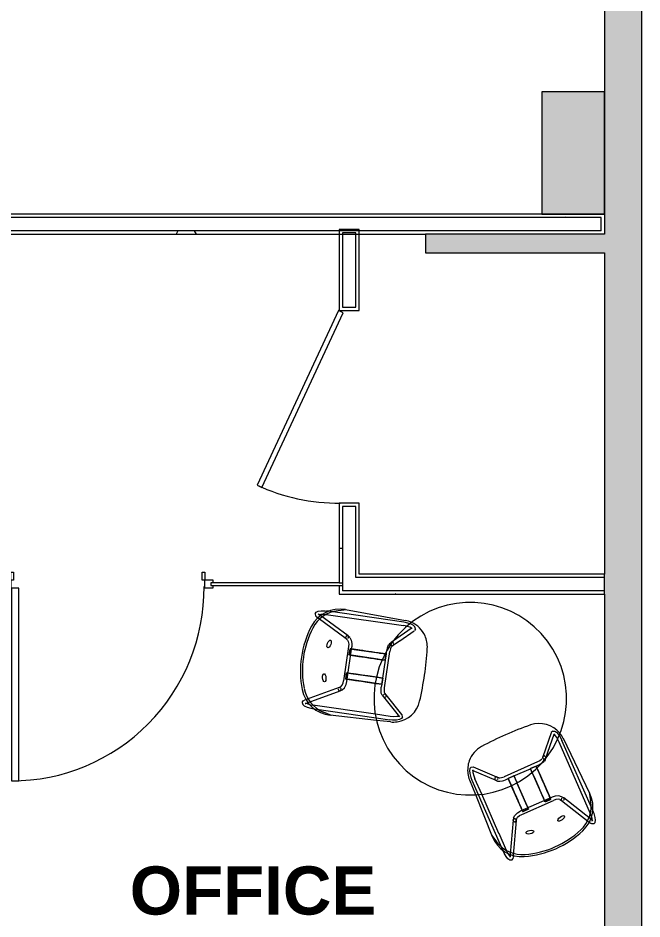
# Model space of a CAD drawing. Header units: inches. Extents: x 6664 to 8129, y 209 to 1287.
# Drawn here: x 8012.1 to 8128.7, y 337.8 to 506.1 of the extents above; entities that cross this region are included whole.
import ezdxf

# ---------------------------------------------------------------- set-up
doc = ezdxf.new("R2010")
doc.units = ezdxf.units.IN
doc.header["$MEASUREMENT"] = 0
for name, color, linetype, lineweight in [('A-AREA-IDEN', 2, 'Continuous', 9), ('A-COLS', 52, 'Continuous', 13), ('A-DOOR', 31, 'Continuous', 13), ('A-WALL', 113, 'Continuous', 13), ('A-WALL-PATT', 111, 'Continuous', 13), ('I-FURN', 30, 'Continuous', 9), ('I-WALL', 2, 'Continuous', 9)]:
    doc.layers.add(name, color=color, linetype=linetype, lineweight=lineweight)
doc.styles.add('Swis721 Lt BT_B', font='', dxfattribs={"height": 9})
doc.styles.get('Swis721 Lt BT_B').set_extended_font_data('Swis721 Lt BT', bold=True)
pattern_1 = [(0, (0, 0), (30.72, 7.68), [1.267, -21.773, 1.267, -21.773, -122.88]), (0, (0, 0), (30.72, 7.68), [-46.08, 1.267, -44.813, 1.267, -21.773, -53.76]), (0, (0, 0), (30.72, 7.68), [-115.2, 1.267, -14.093, 1.267, -37.133]), (120, (11.52, 3.84), (-22.011075, 22.7643004), [1.267, -21.773, 1.267, -21.773, -122.88]), (120, (11.52, 3.84), (-22.011075, 22.7643004), [-46.08, 1.267, -44.813, 1.267, -21.773, -53.76]), (120, (11.52, 3.84), (-22.011075, 22.7643004), [-115.2, 1.267, -14.093, 1.267, -37.133]), (240, (15.36, 19.2), (-8.708925, -30.4443004), [1.267, -21.773, 1.267, -21.773, -122.88]), (240, (15.36, 19.2), (-8.708925, -30.4443004), [-46.08, 1.267, -44.813, 1.267, -21.773, -53.76]), (240, (15.36, 19.2), (-8.708925, -30.4443004), [-115.2, 1.267, -14.093, 1.267, -37.133])]

# ---------------------------------------------------------------- blocks, each defined once
blk = doc.blocks.new('Door - Single - Solid Door - wood-8042742-11th FLOOR POWER _ SIGNAL')
at = {"layer": 'A-DOOR', "lineweight": 9}
for p, q in [((-14.13, 2.14), (-13.63, 2.14)), ((-14.13, 0.68), (-14.13, 2.14)), ((-13.63, 2.14), (-13.63, 0.64)), ((21.62, 2.14), (22.12, 2.14)), ((21.62, 0.64), (21.62, 2.14)), ((22.12, 2.14), (22.12, 0.68)), ((-15.63, 0.68), (-14.13, 0.68)), ((-15.63, 0.16), (-15.63, 0.68)), ((-14.13, 0.64), (-14.13, -0.86)), ((-13.63, 0.64), (-14.13, 0.64)), ((22.12, 0.64), (21.62, 0.64)), ((22.12, 0.68), (23.62, 0.68)), ((22.12, -0.86), (22.12, 0.64)), ((23.62, 0.68), (23.62, 0.16)), ((-15.63, -0.86), (-15.63, -0.34)), ((-14.13, -0.86), (-15.63, -0.86)), ((23.62, -0.86), (22.12, -0.86)), ((23.62, -0.34), (23.62, -0.86))]:
    blk.add_line(p, q, dxfattribs=at)
at = {"layer": 'A-DOOR'}
for p, q in [((-12.63, -0.86), (-14.01, -0.86)), ((-14.01, -0.86), (-14.01, -36.86)), ((-12.63, -36.86), (-12.63, -0.86)), ((-14.01, -36.86), (-12.63, -36.86))]:
    blk.add_line(p, q, dxfattribs=at)
at = {"layer": 'A-DOOR', "lineweight": 9}
blk.add_arc((-14.01, -0.86), 36, 270, 0.5, dxfattribs=at)
blk = doc.blocks.new('Door - Glass Single - Full Rail - Long Handle-8470172-11th FLOOR POWER _ SIGNAL')
at = {"layer": 'A-DOOR', "lineweight": 20}
for p, q in [((-14.63, 17.21), (-15.05, 16.31)), ((18, 2), (-14.63, 17.21)), ((-15.05, 16.31), (17.58, 1.09)), ((17.58, 1.09), (18, 2))]:
    blk.add_line(p, q, dxfattribs=at)
at = {"layer": 'A-DOOR', "lineweight": 9}
blk.add_arc((18, 2), 36, 155, 180.5, dxfattribs=at)
blk = doc.blocks.new('MEZ-Round_Top-Davis_Furniture-2 - 36x36x29-R-7001319-11th FLOOR POWER _ SIGNAL')
at = {"layer": 'I-FURN'}
for start, end in [(90, 270), (270, 90)]:
    blk.add_arc((0, 0), 18, start, end, dxfattribs=at)
blk = doc.blocks.new('HighTower_Eyes_Guest1 - HighTower_Eyes_Guest-V9-11th FLOOR POWER _ SIGNAL')
at = {"layer": 'I-FURN'}
for p, q in [((-8.47, 9.03), (-8.43, 8.96)), ((-8.43, 8.96), (-8.2, 8.54)), ((-8.33, 8.99), (-8.36, 8.94)), ((-8.3, 9.03), (-8.33, 8.99)), ((-8.18, 8.49), (-5.18, 2.92)), ((-7.71, 8.96), (-7.88, 9.26)), ((-4.63, 3.21), (-7.71, 8.96)), ((7.71, 8.96), (4.62, 3.2)), ((5.17, 2.9), (8.2, 8.54)), ((7.88, 9.26), (7.71, 8.96)), ((8.2, 8.54), (8.43, 8.96)), ((8.33, 8.99), (8.36, 8.94)), ((8.47, 9.03), (8.43, 8.96)), ((-9.2, 7.57), (-9.2, 7.23)), ((-9.2, 7.23), (-9.2, -7.02)), ((-8.57, -7.02), (-8.57, 7.57)), ((8.57, 7.57), (8.57, 4.14)), ((9.2, 7.23), (9.2, 7.57)), ((9.2, -4.12), (9.2, 7.19)), ((-9.97, 3.84), (-9.57, 5.45)), ((9.97, 3.84), (9.57, 5.45)), ((-9.98, 4.11), (-9.58, -7.25)), ((8.57, 4.11), (8.57, -3.89)), ((9.68, -4.29), (9.98, 4.11)), ((-5.16, 2.9), (-4.92, 2.56)), ((-4.92, 2.56), (-4.51, 2.22)), ((-4.41, 2.93), (-4.65, 3.26)), ((3.25, 2.57), (-3.25, 2.57)), ((-3.25, 1.94), (3.25, 1.94)), ((-2.86, 2.22), (-1.68, 2.22)), ((-2.86, 2.1), (-2.86, 2.17)), ((-2.86, 2.17), (-2.86, 2.12)), ((-2.86, 2.12), (-1.68, 2.12)), ((-2.86, 2.04), (-2.86, 2.1)), ((-2.86, 2.1), (-2.86, 2.04)), ((-2.86, 1.76), (-2.86, 2.04)), ((-2.86, 1.95), (-2.86, 1.45)), ((-2.86, 1.55), (-2.86, 1.76)), ((-1.68, 2.16), (-1.68, 2.1)), ((-1.68, 2.04), (-1.68, 2.09)), ((-1.68, 2.09), (-1.68, 2.04)), ((-1.68, 2.04), (-1.68, 1.76)), ((-1.68, 1.45), (-1.68, 1.95)), ((-1.68, 1.76), (-1.68, 1.43)), ((1.68, 2.22), (2.86, 2.22)), ((1.68, 2.12), (1.68, 2.18)), ((1.68, 2.18), (1.68, 2.12)), ((1.68, 2.12), (2.86, 2.12)), ((1.68, 2.05), (1.68, 2.1)), ((1.68, 2.1), (1.68, 2.05)), ((1.68, 1.76), (1.68, 2.04)), ((1.68, 1.94), (1.68, 1.45)), ((1.68, 1.66), (1.68, 1.76)), ((2.86, 2.12), (2.86, 2.18)), ((2.86, 2.18), (2.86, 2.11)), ((2.86, 2.04), (2.86, 2.1)), ((2.86, 2.1), (2.86, 2.04)), ((2.86, 2.04), (2.86, 1.76)), ((2.86, 1.43), (2.86, 1.96)), ((2.86, 1.76), (2.86, 1.43)), ((4.65, 3.26), (4.41, 2.93)), ((4.92, 2.56), (5.16, 2.9)), ((-2.86, 1.43), (-2.86, 1.55)), ((-2.86, 1.43), (-2.86, 0.38)), ((-2.86, -3.21), (-2.86, 1.43)), ((-2.86, 0.38), (-2.86, -0.75)), ((-1.68, 1.43), (-1.68, -3.21)), ((-1.68, 0.38), (-1.68, 1.43)), ((-1.68, -0.18), (-1.68, 0.38)), ((1.68, 1.55), (1.68, 1.66)), ((1.68, 1.43), (1.68, 1.55)), ((1.68, 1.43), (1.68, 0.38)), ((1.68, -3.2), (1.68, 1.43)), ((1.68, 0.38), (1.68, -0.75)), ((2.86, 1.43), (2.86, -3.13)), ((2.86, 0.38), (2.86, 1.42)), ((2.86, -0.18), (2.86, 0.38)), ((-2.86, -0.75), (-2.86, -1.82)), ((-1.68, -0.75), (-1.68, -0.18)), ((-1.68, -1.82), (-1.68, -0.75)), ((1.68, -0.75), (1.68, -1.82)), ((2.86, -0.75), (2.86, -0.18)), ((2.86, -1.82), (2.86, -0.75)), ((-2.86, -1.82), (-2.86, -3.07)), ((-2.86, -3.07), (-2.86, -3.49)), ((-2.86, -3.53), (-2.86, -3.21)), ((-1.68, -2.45), (-1.68, -1.82)), ((-1.68, -3.07), (-1.68, -2.45)), ((-1.68, -3.86), (-1.68, -3.07)), ((-1.68, -3.21), (-1.68, -3.53)), ((1.68, -1.82), (1.68, -3.07)), ((1.68, -3.07), (1.68, -3.2)), ((1.68, -3.29), (1.68, -4.56)), ((1.68, -3.53), (1.68, -3.29)), ((2.86, -2.45), (2.86, -1.82)), ((2.86, -3.07), (2.86, -2.45)), ((2.86, -3.13), (2.86, -3.07)), ((2.86, -3.13), (2.86, -3.21)), ((2.86, -3.21), (2.86, -3.13)), ((2.86, -3.23), (2.86, -3.53)), ((2.86, -4.58), (2.86, -3.23)), ((-4.85, -4.95), (-5.13, -5.25)), ((-4.85, -4.95), (-4.57, -4.77)), ((-4.52, -4.75), (-3.98, -4.62)), ((-3.98, -4.62), (-3.84, -4.61)), ((-3.84, -4.61), (-3.73, -4.6)), ((-3.7, -4.6), (-3.42, -4.58)), ((-2.86, -4.58), (-3.42, -4.58)), ((-2.86, -3.53), (-2.86, -4.23)), ((-2.86, -4.23), (-2.86, -3.53)), ((-2.86, -4.23), (-2.86, -4.58)), ((-2.86, -4.6), (-2.86, -4.23)), ((-2.86, -4.58), (-2.86, -4.59)), ((-2.86, -4.58), (-2.86, -4.58)), ((-2.86, -4.6), (-2.86, -4.58)), ((-2.86, -4.59), (-2.86, -4.61)), ((-1.68, -4.6), (-2.86, -4.6)), ((-2.86, -4.61), (-1.68, -4.61)), ((-1.68, -3.53), (-1.68, -3.86)), ((-1.68, -3.86), (-1.68, -4.6)), ((-1.68, -4.58), (-1.68, -3.86)), ((1.68, -4.58), (-1.68, -4.58)), ((-1.68, -4.59), (-1.68, -4.58)), ((-1.68, -4.58), (-1.68, -4.6)), ((-1.68, -4.61), (-1.68, -4.59)), ((1.68, -4.56), (1.68, -3.53)), ((1.68, -4.59), (1.68, -4.58)), ((1.68, -4.58), (1.68, -4.6)), ((1.68, -4.61), (1.68, -4.59)), ((1.68, -4.6), (2.86, -4.6)), ((2.86, -4.61), (1.68, -4.61)), ((2.86, -3.53), (2.86, -4.58)), ((3.42, -4.58), (2.86, -4.58)), ((2.86, -4.58), (2.86, -4.58)), ((2.86, -4.58), (2.86, -4.59)), ((2.86, -4.58), (2.86, -4.58)), ((2.86, -4.6), (2.86, -4.58)), ((2.86, -4.59), (2.86, -4.61)), ((3.75, -4.6), (3.42, -4.58)), ((3.98, -4.62), (3.77, -4.6)), ((5.13, -5.25), (4.85, -4.95)), ((8.57, -3.89), (8.57, -7.02)), ((9.2, -7.02), (9.2, -4.12)), ((9.58, -7.25), (9.68, -4.29)), ((-5.18, -5.3), (-8.38, -8.72)), ((-7.92, -9.15), (-4.67, -5.67)), ((-5.12, -5.24), (-5.18, -5.3)), ((-4.67, -5.67), (-4.4, -5.38)), ((-4.34, -5.36), (-4.28, -5.32)), ((-4.24, -5.31), (-3.91, -5.24)), ((-3.91, -5.24), (-3.42, -5.2)), ((-3.42, -5.2), (3.42, -5.2)), ((3.91, -5.24), (3.42, -5.2)), ((4.24, -5.31), (3.91, -5.24)), ((4.4, -5.38), (4.28, -5.32)), ((4.4, -5.38), (4.67, -5.67)), ((4.67, -5.67), (7.92, -9.15)), ((8.38, -8.72), (5.12, -5.24)), ((-9.07, -8.31), (-9.1, -8.15)), ((-8.9, -8.85), (-9.06, -8.35)), ((-8.55, -7.58), (-8.57, -7.02)), ((-8.54, -7.66), (-8.55, -7.58)), ((-8.67, -9.19), (-8.9, -8.85)), ((-8.32, -9.33), (-8.67, -9.19)), ((-8.38, -8.73), (-8.38, -8.72)), ((8.25, -8.72), (8.28, -8.68)), ((8.38, -8.73), (8.38, -8.72))]:
    blk.add_line(p, q, dxfattribs=at)
at = {"layer": 'I-FURN', "flags": 128}
for points in [[(-8.39, 9.63), (-8.73, 9.49), (-8.95, 9.15), (-9.11, 8.61), (-9.19, 7.87), (-9.2, 7.57)], [(-8.38, 8.88), (-8.48, 8.56), (-8.53, 8.22)], [(-8.39, 9.63), (-8.05, 9.49), (-7.88, 9.26)], [(8.39, 9.63), (8.05, 9.49), (7.88, 9.26)], [(8.38, 8.88), (8.48, 8.56), (8.53, 8.22)], [(8.39, 9.63), (8.73, 9.49), (8.95, 9.15), (9.11, 8.61), (9.19, 7.87), (9.2, 7.57)], [(-8.53, 8.22), (-8.56, 7.96), (-8.57, 7.57)], [(8.53, 8.22), (8.56, 7.96), (8.57, 7.57)], [(-4.51, 2.22), (-3.86, 2), (-3.25, 1.94)], [(-4.41, 2.93), (-4.17, 2.75), (-3.68, 2.6), (-3.25, 2.57)], [(4.41, 2.93), (4.17, 2.75), (3.68, 2.6), (3.25, 2.57)], [(4.92, 2.56), (4.51, 2.22), (3.86, 2), (3.25, 1.94)], [(4.85, -4.95), (4.52, -4.75), (3.98, -4.62)], [(-9.1, -8.15), (-9.18, -7.55), (-9.2, -7.02)], [(-8.32, -8.62), (-8.44, -8.27), (-8.54, -7.66)], [(8.32, -8.62), (8.44, -8.27), (8.54, -7.66), (8.57, -7.02)], [(8.9, -8.85), (9.07, -8.31), (9.18, -7.55), (9.2, -7.02)], [(-8.32, -9.33), (-7.96, -9.19), (-7.92, -9.15)], [(8.31, -9.33), (7.96, -9.19), (7.92, -9.15)], [(8.32, -9.33), (8.67, -9.19), (8.9, -8.85)]]:
    blk.add_lwpolyline(points, dxfattribs=at)
at = {"layer": 'I-FURN'}
for centre, radius, start, end in [((0, -6.94), 17.94, 70.5275, 109.4725), ((0, -6.94), 17.94, 70.5275, 109.4725), ((0, -6.94), 17.57, 71.1082, 108.8918), ((-3.98, 4.32), 6, 109.4725, 182), ((-3.75, 4), 6, 108.8918, 166), ((3.75, 4), 6, 14, 71.1082), ((3.98, 4.32), 6, 358, 70.5275), ((-4.58, -7.08), 5, 182, 195.8861), ((4.58, -7.08), 5, 330.2279, 358), ((-4.58, -7.08), 5, 195.9647, 265.3163), ((4.58, -7.08), 5, 316.3418, 330.2279), ((4.58, -7.08), 5, 274.6837, 316.3418), ((0, 48.87), 61.14, 265.3163, 274.6837)]:
    blk.add_arc(centre, radius, start, end, dxfattribs=at)
for centre, major_axis in [((-3.19, 6.22), (0.731, 0.169)), ((3.19, 6.22), (-0.731, 0.169))]:
    blk.add_ellipse(centre, major_axis=major_axis, ratio=0.429347, dxfattribs=at)
for centre, major_axis, ratio, start_param, end_param in [((-4.9, 3.07), (0.275, 0.148), 0.846149, 1.528639, 3.099436), ((-4.91, 3.08), (0.255, 0.181), 0.826969, 2.348734, 2.610534), ((-4.91, 3.08), (0.255, 0.181), 0.826969, 2.610534, 2.872333), ((-4.9, 3.07), (0.275, 0.148), 0.846149, 3.099436, 3.546392), ((-4.91, 3.08), (0.255, 0.181), 0.826969, 3.134132, 3.328636), ((-4.91, 3.08), (0.255, 0.181), 0.826969, 3.670142, 3.899693), ((-4.9, 3.07), (0.275, 0.148), 0.846149, 0.834036, 1.005041), ((-4.91, 3.08), (0.255, 0.181), 0.826969, 4.507518, 4.704929), ((-4.9, 3.07), (0.275, 0.148), 0.846149, 0.550687, 0.743241), ((-4.9, 3.07), (0.275, 0.148), 0.846149, 4.670232, 4.932031), ((-4.9, 3.07), (0.275, 0.148), 0.846149, 0.245101, 0.481442), ((-4.9, 3.07), (0.275, 0.148), 0.846149, 5.193831, 5.348703), ((-4.9, 3.07), (0.275, 0.148), 0.846149, 0, 0.219642), ((-4.91, 3.08), (0.255, 0.181), 0.826969, 6.042005, 6.283185), ((-4.9, 3.07), (0.275, 0.148), 0.846149, 6.241028, 6.283185), ((-4.91, 3.08), (0.255, 0.181), 0.826969, 5.50754, 5.687096), ((4.9, 3.05), (-0.275, 0.148), 0.846149, 0.345403, 0.565756), ((4.9, 3.05), (-0.275, 0.148), 0.846149, 0.042157, 0.217142), ((4.91, 3.08), (-0.255, 0.181), 0.826969, 0, 0.24118), ((4.9, 3.05), (-0.275, 0.148), 0.846149, 6.063543, 6.283185), ((4.9, 3.05), (-0.275, 0.148), 0.846149, 0, 0.042157), ((4.9, 3.05), (-0.275, 0.148), 0.846149, 0.827555, 1.089355), ((4.9, 3.05), (-0.275, 0.148), 0.846149, 5.801744, 5.998375), ((4.91, 3.08), (-0.255, 0.181), 0.826969, 1.144881, 1.316457), ((4.9, 3.05), (-0.275, 0.148), 0.846149, 1.354803, 1.853974), ((4.91, 3.08), (-0.255, 0.181), 0.826969, 1.606635, 1.840056), ((4.9, 3.05), (-0.275, 0.148), 0.846149, 5.016345, 5.278145), ((4.91, 3.08), (-0.255, 0.181), 0.826969, 1.940439, 2.101855), ((4.9, 3.05), (-0.275, 0.148), 0.846149, 4.754546, 5.016345), ((4.9, 3.05), (-0.275, 0.148), 0.846149, 2.218705, 2.398351), ((4.9, 3.05), (-0.275, 0.148), 0.846149, 4.230947, 4.754546), ((4.9, 3.05), (-0.275, 0.148), 0.846149, 2.707661, 3.969148), ((4.91, 3.08), (-0.255, 0.181), 0.826969, 2.887254, 3.141593), ((4.9, 3.05), (-0.275, 0.148), 0.846149, 3.969148, 4.230947), ((4.91, 3.08), (-0.255, 0.181), 0.826969, 3.141593, 3.149053), ((4.91, 3.08), (-0.255, 0.181), 0.826969, 3.479886, 3.672652), ((-4.9, -5.46), (-0.227, 0.214), 0.915808, 0.507583, 0.712684), ((-4.9, -5.45), (-0.228, 0.213), 0.916448, 0.533321, 0.702853), ((-4.9, -5.46), (-0.227, 0.214), 0.915808, 0.244358, 0.450885), ((-4.9, -5.45), (-0.228, 0.213), 0.916448, 0.795121, 1.05692), ((-4.9, -5.46), (-0.227, 0.214), 0.915808, 0.929749, 0.974484), ((-4.9, -5.46), (-0.227, 0.214), 0.915808, 6.210471, 6.461589), ((-4.9, -5.45), (-0.228, 0.213), 0.916448, 0.009723, 0.194429), ((-4.9, -5.45), (-0.228, 0.213), 0.916448, 0, 0.009723), ((-4.9, -5.45), (-0.228, 0.213), 0.916448, 6.085588, 6.283185), ((-4.9, -5.46), (-0.227, 0.214), 0.915808, 5.948672, 6.135181), ((-4.9, -5.45), (-0.228, 0.213), 0.916448, 1.580519, 1.75543), ((-4.9, -5.46), (-0.227, 0.214), 0.915808, 1.578955, 1.759882), ((-4.9, -5.46), (-0.227, 0.214), 0.915808, 1.759882, 1.986222), ((-4.9, -5.45), (-0.228, 0.213), 0.916448, 1.842318, 1.99431), ((-4.9, -5.45), (-0.228, 0.213), 0.916448, 5.56365, 5.74036), ((-4.9, -5.45), (-0.228, 0.213), 0.916448, 2.104118, 2.283912), ((-4.9, -5.46), (-0.227, 0.214), 0.915808, 2.105874, 2.283481), ((-4.9, -5.46), (-0.227, 0.214), 0.915808, 2.283481, 2.54528), ((-4.9, -5.45), (-0.228, 0.213), 0.916448, 2.365917, 2.550664), ((-4.9, -5.45), (-0.228, 0.213), 0.916448, 4.722112, 4.953354), ((-4.9, -5.46), (-0.227, 0.214), 0.915808, 2.807079, 2.950179), ((-4.9, -5.45), (-0.228, 0.213), 0.916448, 2.889516, 3.413115), ((-4.9, -5.46), (-0.227, 0.214), 0.915808, 2.950179, 3.330678), ((-4.9, -5.45), (-0.228, 0.213), 0.916448, 4.511012, 4.722112), ((-4.9, -5.45), (-0.228, 0.213), 0.916448, 4.198513, 4.460312), ((-4.9, -5.46), (-0.227, 0.214), 0.915808, 4.146457, 4.377876), ((-4.9, -5.45), (-0.228, 0.213), 0.916448, 3.44224, 3.65847), ((-4.9, -5.45), (-0.228, 0.213), 0.916448, 3.715896, 3.900759), ((4.9, -5.45), (0.228, 0.213), 0.916448, 1.822873, 2.084672), ((4.9, -5.45), (0.228, 0.213), 0.916448, 2.870071, 3.393669), ((4.9, -5.46), (0.227, 0.214), 0.915808, 1.708067, 1.90531), ((4.9, -5.46), (0.227, 0.214), 0.915808, 2.952507, 3.141593), ((4.9, -5.45), (0.228, 0.213), 0.916448, 1.333117, 1.822873), ((4.9, -5.46), (0.227, 0.214), 0.915808, 3.141593, 3.214307), ((4.9, -5.46), (0.227, 0.214), 0.915808, 1.381711, 1.64351), ((4.9, -5.45), (0.228, 0.213), 0.916448, 3.444857, 3.655469), ((4.9, -5.46), (0.227, 0.214), 0.915808, 3.476106, 3.64927), ((4.9, -5.45), (0.228, 0.213), 0.916448, 3.721868, 3.917268), ((4.9, -5.46), (0.227, 0.214), 0.915808, 3.737905, 3.91334), ((4.9, -5.45), (0.228, 0.213), 0.916448, 0.777465, 0.963998), ((4.9, -5.45), (0.228, 0.213), 0.916448, 3.990302, 4.179068), ((4.9, -5.45), (0.228, 0.213), 0.916448, 0.513876, 0.700969), ((4.9, -5.46), (0.227, 0.214), 0.915808, 0.433971, 0.596313), ((4.9, -5.45), (0.228, 0.213), 0.916448, 4.52041, 4.702666), ((4.9, -5.46), (0.227, 0.214), 0.915808, 0.148004, 0.325533), ((4.9, -5.46), (0.227, 0.214), 0.915808, 4.523304, 4.703854), ((4.9, -5.45), (0.228, 0.213), 0.916448, 0, 0.197494), ((4.9, -5.46), (0.227, 0.214), 0.915808, 0, 0.072714), ((4.9, -5.45), (0.228, 0.213), 0.916448, 4.784237, 4.964466), ((4.9, -5.46), (0.227, 0.214), 0.915808, 4.785103, 4.967793), ((4.9, -5.45), (0.228, 0.213), 0.916448, 6.273463, 6.283185), ((4.9, -5.45), (0.228, 0.213), 0.916448, 6.011663, 6.273463), ((4.9, -5.46), (0.227, 0.214), 0.915808, 6.0941, 6.283185), ((4.9, -5.46), (0.227, 0.214), 0.915808, 5.046902, 5.232443), ((4.9, -5.45), (0.228, 0.213), 0.916448, 5.047749, 5.226265), ((4.9, -5.46), (0.227, 0.214), 0.915808, 5.570501, 5.770366), ((4.9, -5.45), (0.228, 0.213), 0.916448, 5.574685, 5.749864), ((4.9, -5.45), (0.228, 0.213), 0.916448, 5.311152, 5.488065), ((4.9, -5.46), (0.227, 0.214), 0.915808, 5.308702, 5.498538)]:
    blk.add_ellipse(centre, major_axis=major_axis, ratio=ratio, start_param=start_param, end_param=end_param, dxfattribs=at)
blk = doc.blocks.new('HighTower_Eyes_Guest1 - HighTower_Eyes_Guest-V10-11th FLOOR POWER _ SIGNAL')
at = {"layer": 'I-FURN'}
for p, q in [((-8.32, 8.62), (-8.44, 8.27)), ((-8.38, 8.73), (-8.38, 8.72)), ((-8.38, 8.72), (-8.28, 8.62)), ((-8.31, 9.33), (-7.96, 9.19)), ((-8.25, 8.73), (-8.26, 8.71)), ((-8.24, 8.57), (-5.49, 5.63)), ((-5.68, 6.75), (-7.92, 9.15)), ((7.92, 9.15), (4.67, 5.67)), ((5.12, 5.24), (8.38, 8.72)), ((8.25, 8.72), (8.28, 8.68)), ((8.32, 9.33), (8.67, 9.19)), ((8.34, 8.55), (8.44, 8.27)), ((8.38, 8.73), (8.38, 8.72)), ((8.67, 9.19), (8.9, 8.85)), ((-9.98, -4.11), (-9.58, 7.25)), ((-9.2, 7.02), (-9.2, -7.23)), ((-8.57, -7.57), (-8.57, 7.02)), ((-8.44, 8.27), (-8.53, 7.75)), ((8.57, 7.02), (8.57, 4.25)), ((9.18, 7.55), (9.2, 7.02)), ((9.2, 4.43), (9.2, 7.02)), ((9.58, 7.25), (9.67, 4.57)), ((-4.67, 5.67), (-5.65, 6.72)), ((-5.49, 5.63), (-5.12, 5.24)), ((-5.13, 5.25), (-4.85, 4.95)), ((-4.4, 5.38), (-4.67, 5.67)), ((-4.34, 5.36), (-4.28, 5.32)), ((3.42, 5.2), (-3.42, 5.2)), ((4.4, 5.38), (4.28, 5.32)), ((4.67, 5.67), (4.4, 5.38)), ((4.85, 4.95), (5.13, 5.25)), ((-4.85, 4.95), (-4.57, 4.77)), ((-3.42, 4.58), (-3.19, 4.58)), ((-3.19, 4.58), (-2.86, 4.58)), ((-1.68, 4.61), (-2.86, 4.61)), ((-2.86, 4.61), (-2.86, 4.59)), ((-2.86, 4.6), (-1.68, 4.6)), ((-2.86, 4.58), (-2.86, 4.6)), ((-2.86, 4.45), (-2.86, 4.6)), ((-2.86, 4.59), (-2.86, 4.58)), ((-2.86, 4.58), (-2.86, 4.58)), ((-2.86, 4.58), (-2.86, 4.45)), ((-2.86, 3.53), (-2.86, 4.45)), ((-2.86, 4.45), (-2.86, 3.07)), ((-2.86, 3.37), (-2.86, 3.53)), ((-2.86, 3.21), (-2.86, 3.37)), ((-1.68, 4.59), (-1.68, 4.61)), ((-1.68, 4.6), (-1.68, 4.58)), ((-1.68, 4.6), (-1.68, 4.06)), ((-1.68, 4.58), (-1.68, 4.59)), ((-1.68, 4.58), (1.68, 4.58)), ((-1.68, 4.06), (-1.68, 4.58)), ((-1.68, 3.07), (-1.68, 4.04)), ((-1.68, 4.04), (-1.68, 3.53)), ((-1.68, 3.53), (-1.68, 3.21)), ((1.68, 4.59), (1.68, 4.61)), ((1.68, 4.61), (2.01, 4.61)), ((1.68, 3.53), (1.68, 4.6)), ((1.68, 4.6), (1.68, 4.58)), ((2.86, 4.6), (1.68, 4.6)), ((1.68, 4.58), (1.68, 4.59)), ((1.68, 4.58), (1.68, 3.46)), ((1.68, 3.46), (1.68, 3.53)), ((1.68, 3.21), (1.68, 3.46)), ((1.68, 3.46), (1.68, 3.07)), ((2.03, 4.61), (2.86, 4.61)), ((2.86, 4.61), (2.86, 4.59)), ((2.86, 4.58), (2.86, 4.6)), ((2.86, 4.6), (2.86, 3.53)), ((2.86, 4.59), (2.86, 4.58)), ((2.86, 4.58), (3.42, 4.58)), ((2.86, 3.53), (2.86, 4.58)), ((2.86, 4.58), (2.86, 4.58)), ((2.86, 4.58), (2.86, 4.58)), ((2.86, 3.41), (2.86, 3.5)), ((2.86, 3.5), (2.86, 3.41)), ((2.86, 3.07), (2.86, 3.37)), ((2.86, 3.37), (2.86, 3.21)), ((8.57, 4.25), (8.57, -7.57)), ((9.2, -7.19), (9.2, 4.43)), ((9.67, 4.57), (9.98, -4.11)), ((-2.86, -1.43), (-2.86, 3.21)), ((-2.86, 3.07), (-2.86, 2.45)), ((-2.86, 2.45), (-2.86, 1.82)), ((-2.86, 1.82), (-2.86, 0.75)), ((-1.68, 3.21), (-1.68, -1.43)), ((-1.68, 2.45), (-1.68, 3.07)), ((-1.68, 1.82), (-1.68, 2.45)), ((-1.68, 0.75), (-1.68, 1.82)), ((1.68, -1.43), (1.68, 3.21)), ((1.68, 3.07), (1.68, 1.82)), ((1.68, 1.82), (1.68, 0.75)), ((2.86, 3.21), (2.86, -1.43)), ((2.86, 1.82), (2.86, 3.07)), ((2.86, 0.75), (2.86, 1.82)), ((-2.86, 0.75), (-2.86, 0.18)), ((-2.86, 0.18), (-2.86, -0.38)), ((-1.68, -0.38), (-1.68, 0.75)), ((1.68, 0.75), (1.68, -0.38)), ((2.86, 0.18), (2.86, 0.75)), ((2.86, -0.38), (2.86, 0.18)), ((-2.86, -0.38), (-2.86, -1.95)), ((-2.86, -1.76), (-2.86, -1.43)), ((-1.68, -1.95), (-1.68, -0.38)), ((-1.68, -1.43), (-1.68, -1.76)), ((1.68, -0.38), (1.68, -1.96)), ((1.68, -1.76), (1.68, -1.43)), ((2.86, -1.96), (2.86, -0.38)), ((2.86, -1.43), (2.86, -1.76)), ((-5.18, -2.92), (-8.18, -8.49)), ((-7.71, -8.96), (-4.63, -3.21)), ((-4.92, -2.56), (-5.16, -2.9)), ((-4.65, -3.26), (-4.41, -2.93)), ((3.25, -1.94), (-3.25, -1.94)), ((-3.25, -2.57), (3.25, -2.57)), ((-2.86, -2.04), (-2.86, -1.76)), ((-2.86, -1.99), (-2.86, -2.03)), ((-2.86, -2.04), (-2.86, -2.1)), ((-2.86, -2.1), (-2.86, -2.04)), ((-2.86, -2.17), (-2.86, -2.1)), ((-2.86, -2.12), (-2.86, -2.17)), ((-1.68, -2.12), (-2.86, -2.12)), ((-1.68, -2.22), (-2.86, -2.22)), ((-1.68, -1.76), (-1.68, -2.04)), ((-1.68, -2.04), (-1.68, -2.09)), ((-1.68, -2.09), (-1.68, -2.04)), ((-1.68, -2.1), (-1.68, -2.16)), ((1.68, -2.04), (1.68, -1.76)), ((1.68, -2.05), (1.68, -2.1)), ((1.68, -2.1), (1.68, -2.05)), ((1.68, -2.12), (1.68, -2.18)), ((1.68, -2.18), (1.68, -2.12)), ((2.86, -2.12), (1.68, -2.12)), ((2.86, -2.22), (1.68, -2.22)), ((2.86, -1.76), (2.86, -1.96)), ((2.86, -1.99), (2.86, -2.04)), ((2.86, -2.04), (2.86, -1.99)), ((2.86, -2.04), (2.86, -2.1)), ((2.86, -2.1), (2.86, -2.04)), ((2.86, -2.11), (2.86, -2.18)), ((2.86, -2.18), (2.86, -2.12)), ((4.41, -2.93), (4.65, -3.26)), ((4.62, -3.2), (7.71, -8.96)), ((5.16, -2.9), (4.92, -2.56)), ((8.2, -8.54), (5.17, -2.9)), ((-9.97, -3.84), (-9.57, -5.45)), ((9.97, -3.84), (9.57, -5.45)), ((-9.2, -7.23), (-9.2, -7.57)), ((9.2, -7.57), (9.2, -7.23)), ((-8.47, -9.03), (-8.43, -8.96)), ((-8.2, -8.54), (-8.43, -8.96)), ((-8.33, -8.99), (-8.36, -8.94)), ((-7.88, -9.26), (-7.71, -8.96)), ((7.71, -8.96), (7.88, -9.26)), ((8.43, -8.96), (8.2, -8.54)), ((8.33, -8.99), (8.36, -8.94)), ((8.47, -9.03), (8.43, -8.96))]:
    blk.add_line(p, q, dxfattribs=at)
at = {"layer": 'I-FURN', "flags": 128}
for points in [[(-8.9, 8.85), (-9.07, 8.31), (-9.09, 8.22)], [(-8.32, 9.33), (-8.67, 9.19), (-8.9, 8.85)], [(8.31, 9.33), (7.96, 9.19), (7.92, 9.15)], [(8.9, 8.85), (9.07, 8.31), (9.18, 7.55)], [(-9.09, 8.22), (-9.18, 7.55), (-9.2, 7.02)], [(-8.53, 7.75), (-8.54, 7.66), (-8.57, 7.02)], [(8.44, 8.27), (8.54, 7.66), (8.57, 7.02)], [(-4.24, 5.31), (-3.91, 5.24), (-3.42, 5.2)], [(4.24, 5.31), (3.91, 5.24), (3.42, 5.2)], [(-4.52, 4.75), (-3.98, 4.62), (-3.42, 4.58)], [(4.85, 4.95), (4.52, 4.75), (3.98, 4.62), (3.42, 4.58)], [(-4.92, -2.56), (-4.51, -2.22), (-3.86, -2), (-3.25, -1.94)], [(-4.41, -2.93), (-4.17, -2.75), (-3.68, -2.6), (-3.25, -2.57)], [(4.92, -2.56), (4.51, -2.22), (3.86, -2), (3.25, -1.94)], [(4.41, -2.93), (4.17, -2.75), (3.68, -2.6), (3.25, -2.57)], [(-8.39, -9.63), (-8.73, -9.49), (-8.95, -9.15), (-9.11, -8.61), (-9.19, -7.87), (-9.2, -7.57)], [(-8.53, -8.22), (-8.56, -7.96), (-8.57, -7.57)], [(-8.38, -8.88), (-8.48, -8.56), (-8.53, -8.22)], [(8.38, -8.88), (8.48, -8.56), (8.53, -8.22)], [(8.39, -9.63), (8.73, -9.49), (8.95, -9.15), (9.11, -8.61), (9.19, -7.87), (9.2, -7.57)], [(8.53, -8.22), (8.56, -7.96), (8.57, -7.57)], [(-8.39, -9.63), (-8.05, -9.49), (-7.88, -9.26)], [(8.39, -9.63), (8.05, -9.49), (7.88, -9.26)]]:
    blk.add_lwpolyline(points, dxfattribs=at)
at = {"layer": 'I-FURN'}
for centre, radius, start, end in [((-4.58, 7.08), 5, 94.6837, 122.4558), ((0, -48.87), 61.14, 85.3163, 94.6837), ((4.58, 7.08), 5, 15.8861, 85.3163), ((-4.58, 7.08), 5, 122.4558, 163.7907), ((-4.58, 7.08), 5, 164.1139, 178), ((4.58, 7.08), 5, 2, 15.8861), ((-3.98, -4.32), 6, 178, 250.5275), ((3.98, -4.32), 6, 289.4725, 2), ((-3.75, -4), 6, 194, 251.1082), ((3.75, -4), 6, 288.8918, 346), ((0, 6.94), 17.94, 250.5275, 289.4725), ((0, 6.94), 17.94, 250.5275, 289.4725), ((0, 6.94), 17.57, 251.1082, 288.8918)]:
    blk.add_arc(centre, radius, start, end, dxfattribs=at)
for centre, major_axis, ratio, start_param, end_param in [((-4.9, 5.46), (0.227, 0.214), 0.915808, 2.167109, 2.357146), ((-4.9, 5.46), (0.227, 0.214), 0.915808, 2.428908, 2.632778), ((-4.9, 5.45), (0.228, 0.213), 0.916448, 2.43874, 2.608271), ((-4.9, 5.45), (0.228, 0.213), 0.916448, 2.175608, 2.345062), ((-4.9, 5.46), (0.227, 0.214), 0.915808, 2.690708, 2.898318), ((-4.9, 5.46), (0.227, 0.214), 0.915808, 1.90531, 2.091125), ((-4.9, 5.45), (0.228, 0.213), 0.916448, 2.870071, 3.13187), ((-4.9, 5.46), (0.227, 0.214), 0.915808, 2.952507, 3.214307), ((-4.9, 5.45), (0.228, 0.213), 0.916448, 3.13187, 3.141593), ((-4.9, 5.46), (0.227, 0.214), 0.915808, 1.381711, 1.64351), ((-4.9, 5.45), (0.228, 0.213), 0.916448, 1.386162, 1.561074), ((-4.9, 5.46), (0.227, 0.214), 0.915808, 1.119912, 1.298687), ((-4.9, 5.45), (0.228, 0.213), 0.916448, 1.122377, 1.299274), ((-4.9, 5.45), (0.228, 0.213), 0.916448, 3.684418, 3.861128), ((-4.9, 5.46), (0.227, 0.214), 0.915808, 0.858112, 1.035719), ((-4.9, 5.45), (0.228, 0.213), 0.916448, 0.85768, 1.037475), ((-4.9, 5.45), (0.228, 0.213), 0.916448, 3.917268, 4.104054), ((-4.9, 5.46), (0.227, 0.214), 0.915808, 0.596313, 0.772256), ((-4.9, 5.45), (0.228, 0.213), 0.916448, 0.590929, 0.775676), ((-4.9, 5.46), (0.227, 0.214), 0.915808, 0.334513, 0.596313), ((-4.9, 5.45), (0.228, 0.213), 0.916448, 0.317986, 0.513876), ((-4.9, 5.45), (0.228, 0.213), 0.916448, 4.471424, 4.702666), ((-4.9, 5.45), (0.228, 0.213), 0.916448, 6.011663, 6.535262), ((-4.9, 5.45), (0.228, 0.213), 0.916448, 4.702666, 5.226265), ((-4.9, 5.46), (0.227, 0.214), 0.915808, 0, 0.072714), ((-4.9, 5.46), (0.227, 0.214), 0.915808, 4.785103, 5.258757), ((-4.9, 5.46), (0.227, 0.214), 0.915808, 6.0941, 6.283185), ((-4.9, 5.45), (0.228, 0.213), 0.916448, 5.766308, 5.982538), ((-4.9, 5.45), (0.228, 0.213), 0.916448, 5.524019, 5.708881), ((4.9, 5.45), (-0.228, 0.213), 0.916448, 0.837853, 0.983714), ((4.9, 5.45), (-0.228, 0.213), 0.916448, 1.05692, 1.808476), ((4.9, 5.45), (-0.228, 0.213), 0.916448, 0.009723, 0.271522), ((4.9, 5.46), (-0.227, 0.214), 0.915808, 0, 0.189085), ((4.9, 5.46), (-0.227, 0.214), 0.915808, 1.236283, 1.433525), ((4.9, 5.45), (-0.228, 0.213), 0.916448, 6.031109, 6.292908), ((4.9, 5.46), (-0.227, 0.214), 0.915808, 6.210471, 6.283185), ((4.9, 5.46), (-0.227, 0.214), 0.915808, 1.498082, 1.759882), ((4.9, 5.45), (-0.228, 0.213), 0.916448, 5.769309, 5.979921), ((4.9, 5.46), (-0.227, 0.214), 0.915808, 5.775508, 5.948672), ((4.9, 5.45), (-0.228, 0.213), 0.916448, 5.50751, 5.70291), ((4.9, 5.46), (-0.227, 0.214), 0.915808, 5.511438, 5.686873), ((4.9, 5.45), (-0.228, 0.213), 0.916448, 2.177595, 2.364128), ((4.9, 5.45), (-0.228, 0.213), 0.916448, 5.24571, 5.434476), ((4.9, 5.46), (-0.227, 0.214), 0.915808, 5.247927, 5.425073), ((4.9, 5.45), (-0.228, 0.213), 0.916448, 2.440623, 2.627717), ((4.9, 5.45), (-0.228, 0.213), 0.916448, 4.983911, 5.168812), ((4.9, 5.46), (-0.227, 0.214), 0.915808, 4.984498, 5.163274), ((4.9, 5.46), (-0.227, 0.214), 0.915808, 2.54528, 2.707622), ((4.9, 5.46), (-0.227, 0.214), 0.915808, 2.816059, 2.993589), ((4.9, 5.45), (-0.228, 0.213), 0.916448, 2.944098, 3.141593), ((4.9, 5.46), (-0.227, 0.214), 0.915808, 4.456985, 4.639675), ((4.9, 5.45), (-0.228, 0.213), 0.916448, 4.460312, 4.640541), ((4.9, 5.46), (-0.227, 0.214), 0.915808, 3.068879, 3.141593), ((4.9, 5.45), (-0.228, 0.213), 0.916448, 3.141593, 3.151315), ((4.9, 5.45), (-0.228, 0.213), 0.916448, 3.151315, 3.413115), ((4.9, 5.46), (-0.227, 0.214), 0.915808, 3.141593, 3.330678), ((4.9, 5.46), (-0.227, 0.214), 0.915808, 4.192335, 4.377876), ((4.9, 5.45), (-0.228, 0.213), 0.916448, 4.198513, 4.377029), ((4.9, 5.46), (-0.227, 0.214), 0.915808, 3.385556, 3.592477), ((4.9, 5.46), (-0.227, 0.214), 0.915808, 3.92624, 4.116076), ((4.9, 5.45), (-0.228, 0.213), 0.916448, 3.936713, 4.113626), ((4.9, 5.46), (-0.227, 0.214), 0.915808, 3.653484, 3.854277), ((4.9, 5.45), (-0.228, 0.213), 0.916448, 3.674914, 3.850093), ((-4.9, -3.07), (-0.275, 0.148), 0.846149, 6.063543, 8.316852), ((-4.91, -3.08), (-0.255, 0.181), 0.826969, 0.26926, 0.531059), ((-4.91, -3.08), (-0.255, 0.181), 0.826969, 0.531059, 0.792858), ((-4.91, -3.08), (-0.255, 0.181), 0.826969, 0, 0.00746), ((-4.91, -3.08), (-0.255, 0.181), 0.826969, 5.525085, 5.754636), ((-4.91, -3.08), (-0.255, 0.181), 0.826969, 5.082031, 5.243448), ((-4.9, -3.07), (-0.275, 0.148), 0.846149, 2.136552, 2.307557), ((-4.91, -3.08), (-0.255, 0.181), 0.826969, 4.719849, 4.91726), ((-4.9, -3.07), (-0.275, 0.148), 0.846149, 4.492747, 4.754546), ((-4.9, -3.07), (-0.275, 0.148), 0.846149, 2.398351, 2.590906), ((-4.9, -3.07), (-0.275, 0.148), 0.846149, 2.660151, 2.896492), ((-4.9, -3.07), (-0.275, 0.148), 0.846149, 2.92195, 3.18375), ((-4.91, -3.08), (-0.255, 0.181), 0.826969, 3.149053, 3.382773), ((-4.91, -3.08), (-0.255, 0.181), 0.826969, 3.141593, 3.149053), ((-4.91, -3.08), (-0.255, 0.181), 0.826969, 3.737682, 3.917238), ((4.9, -3.05), (0.275, 0.148), 0.846149, 2.575837, 2.796189), ((4.9, -3.05), (0.275, 0.148), 0.846149, 2.92445, 3.361235), ((4.9, -3.05), (0.275, 0.148), 0.846149, 2.052238, 2.314038), ((4.91, -3.08), (0.255, 0.181), 0.826969, 2.900413, 3.141593), ((4.9, -3.05), (0.275, 0.148), 0.846149, 1.528639, 1.78679), ((4.91, -3.08), (0.255, 0.181), 0.826969, 1.301537, 1.534958), ((4.9, -3.05), (0.275, 0.148), 0.846149, 1.287619, 1.528639), ((4.9, -3.05), (0.275, 0.148), 0.846149, 4.146633, 4.408433), ((4.91, -3.08), (0.255, 0.181), 0.826969, 1.039737, 1.201154), ((4.9, -3.05), (0.275, 0.148), 0.846149, 4.408433, 6.502828), ((4.9, -3.05), (0.275, 0.148), 0.846149, 0.743241, 0.922887), ((4.91, -3.08), (0.255, 0.181), 0.826969, 0, 0.254339), ((4.91, -3.08), (0.255, 0.181), 0.826969, 6.275725, 6.283185), ((4.91, -3.08), (0.255, 0.181), 0.826969, 5.490327, 5.654906), ((4.91, -3.08), (0.255, 0.181), 0.826969, 5.752126, 5.945705)]:
    blk.add_ellipse(centre, major_axis=major_axis, ratio=ratio, start_param=start_param, end_param=end_param, dxfattribs=at)
for centre, major_axis in [((-3.19, -6.22), (-0.731, 0.169)), ((3.19, -6.22), (0.731, 0.169))]:
    blk.add_ellipse(centre, major_axis=major_axis, ratio=0.429347, dxfattribs=at)

msp = doc.modelspace()

# ---------------------------------------------------------------- hatches: boundary and pattern name
at = {"layer": 'A-COLS', "lineweight": 9}
h = msp.add_hatch(color=7, dxfattribs=at)
h.paths.add_polyline_path([(6958.99, 208.52), (6958.99, 266.36), (6917.74, 266.36), (6917.74, 208.52)], flags=0)
h.paths.add_polyline_path([(7919.99, 208.86), (7919.99, 264.61), (7877.99, 264.61), (7877.99, 208.86)], flags=0)
h.paths.add_polyline_path([(7637.74, 208.86), (7678.99, 208.86), (7678.99, 265.36), (7637.74, 265.36), (7637.74, 229.27)], flags=0)
h.paths.add_polyline_path([(7420.62, 208.86), (7438.74, 208.86), (7438.74, 264.86), (7397.24, 264.86), (7397.24, 208.86)], flags=0)
h.paths.add_polyline_path([(7157.99, 208.86), (7198.24, 208.86), (7198.24, 265.86), (7157.99, 265.86), (7157.99, 229.27)], flags=0)
h.paths.add_polyline_path([(6797.99, 232.36), (6837.99, 232.36), (6837.99, 266.36), (6797.99, 266.36)], flags=0)
h.paths.add_polyline_path([(8109.99, 239.49), (8121.74, 239.49), (8121.74, 274.69), (8109.99, 274.69)], flags=0)
h.paths.add_polyline_path([(6681.49, 344.86), (6715.49, 344.86), (6715.49, 384.48), (6681.49, 384.48)], flags=0)
h.paths.add_polyline_path([(8121.12, 469.48), (8121.74, 469.48), (8121.74, 492.36), (8109.99, 492.36), (8109.99, 469.48)], flags=0)
h.paths.add_polyline_path([(6664.49, 478.17), (6726.99, 478.17), (6726.99, 519.17), (6664.49, 519.17)], flags=0)
h.paths.add_polyline_path([(6697.16, 612.49), (6697.16, 653.49), (6664.49, 653.49), (6664.49, 612.49), (6692.84, 612.49)], flags=0)
h.paths.add_polyline_path([(8121.74, 708.36), (8121.74, 732.36), (8109.99, 732.36), (8109.99, 708.36), (8118.95, 708.36)], flags=0)
h.paths.add_polyline_path([(6726.99, 746.8), (6726.99, 787.8), (6664.49, 787.8), (6664.49, 746.8), (6718.84, 746.8)], flags=0)
h.paths.add_polyline_path([(6692.84, 881.12), (6718.26, 881.12), (6718.26, 922.12), (6664.49, 922.12), (6664.49, 881.12)], flags=0)
h.paths.add_polyline_path([(6780.73, 1037.09), (6815.03, 1059.37), (6796.58, 1087.79), (6762.27, 1065.52), (6766.26, 1059.37)], flags=0)
h.paths.add_polyline_path([(8042.08, 1083.71), (8048.79, 1098.79), (8026.2, 1108.84), (8019.49, 1093.77)], flags=0)
h.paths.add_polyline_path([(6935.81, 1146.19), (6962.6, 1163.7), (6947.63, 1186.61), (6920.84, 1169.11), (6934.29, 1148.51)], flags=0)
h.paths.add_polyline_path([(7674.09, 1248.53), (7681.39, 1264.18), (7659.41, 1273.97), (7652.29, 1258.7), (7662.21, 1254.07)], flags=0)
h.paths.add_polyline_path([(7413.99, 1256.36), (7433.99, 1256.36), (7433.99, 1274.36), (7413.99, 1274.36)], flags=0)
h.paths.add_polyline_path([(7186.69, 1257.36), (7198.49, 1257.36), (7198.49, 1287.25), (7166.49, 1287.25), (7166.49, 1257.36), (7173.69, 1257.36)], flags=0)
h.paths.add_polyline_path([(7659.82, 1274.86), (7674.42, 1274.86), (7662.43, 1280.45), (7662.21, 1279.98)], flags=0)
at = {"layer": 'A-WALL-PATT', "lineweight": 9}
h = msp.add_hatch(color=7, dxfattribs=at)
h.paths.add_polyline_path([(8128.74, 239.3), (8128.74, 861.73), (8121.74, 861.73), (8121.74, 239.3)], flags=0)
h.paths.add_polyline_path([(8128.74, 900.23), (8128.7, 900.3), (8121.74, 900.3), (8121.74, 900.23), (8123.99, 900.23)], flags=0)
h = msp.add_hatch(dxfattribs=at)
h.set_pattern_fill('FP_1', color=256, style=0, pattern_type=2)
h.set_pattern_definition(pattern_1)
h.paths.add_polyline_path([(8103.46, 465.73), (8121.74, 465.73), (8121.74, 468.86), (8121.12, 468.86), (8121.12, 466.36), (7889.99, 466.36), (7889.99, 465.73), (8096.4, 465.73)], flags=0)
h = msp.add_hatch(dxfattribs=at)
h.set_pattern_fill('FP_1', color=256, style=0, pattern_type=2)
h.set_pattern_definition(pattern_1)
h.paths.add_polyline_path([(8121.74, 468.86), (8121.74, 469.48), (7913.99, 469.48), (7913.99, 468.86), (8121.12, 468.86)], flags=0)
h = msp.add_hatch(dxfattribs=at)
h.set_pattern_fill('FP_1', color=256, style=0, pattern_type=2)
h.set_pattern_definition(pattern_1)
h.paths.add_polyline_path([(8072.11, 398.48), (8072.74, 398.48), (8072.74, 400.11), (8072.11, 400.11), (8072.11, 399.11)], flags=0)
h.paths.add_polyline_path([(8072.11, 400.61), (8072.74, 400.61), (8072.74, 414.86), (8073.99, 414.86), (8073.99, 415.48), (8072.11, 415.48), (8072.11, 401.61)], flags=0)
h.paths.add_polyline_path([(8072.77, 451.48), (8073.99, 451.48), (8073.99, 452.11), (8072.74, 452.11), (8072.74, 465.73), (8072.11, 465.73), (8072.11, 451.48), (8072.74, 451.48)], flags=0)
msp.add_hatch(color=7, dxfattribs=at).paths.add_polyline_path([(8096.4, 462.23), (8121.74, 462.23), (8121.74, 465.73), (8088.24, 465.73), (8088.24, 462.23)], flags=0)
h = msp.add_hatch(dxfattribs=at)
h.set_pattern_fill('FP_1', color=256, style=0, pattern_type=2)
h.set_pattern_definition(pattern_1)
h.paths.add_polyline_path([(8121.74, 398.48), (8121.74, 399.11), (8072.74, 399.11), (8072.74, 398.48), (8096.4, 398.48)], flags=0)

# ---------------------------------------------------------------- linework, layer by layer
at = {"layer": 'A-COLS', "color": 8, "lineweight": 20}
for p, q in [((8121.74, 492.36), (8109.99, 492.36)), ((8109.99, 492.36), (8109.99, 469.48)), ((8121.74, 469.48), (8121.74, 492.36)), ((8109.99, 469.48), (8121.74, 469.48))]:
    msp.add_line(p, q, dxfattribs=at)
at = {"layer": 'A-WALL', "color": 8, "lineweight": 20}
for p, q in [((8128.74, 239.3), (8128.74, 861.73)), ((8121.74, 752.11), (8121.74, 465.73)), ((8121.74, 462.23), (8121.74, 402.23)), ((8121.74, 398.48), (8121.74, 239.3))]:
    msp.add_line(p, q, dxfattribs=at)
at = {"layer": 'A-WALL'}
for p, q in [((8121.12, 468.86), (7913.99, 468.86)), ((8121.12, 466.36), (8121.12, 468.86)), ((8121.12, 466.36), (7889.99, 466.36)), ((8072.74, 465.98), (8072.74, 452.11)), ((8075.24, 465.98), (8072.74, 465.98)), ((8075.24, 452.11), (8075.24, 465.98)), ((8072.74, 452.11), (8075.24, 452.11)), ((8075.24, 414.86), (8072.74, 414.86)), ((8072.74, 414.86), (8072.74, 399.11)), ((8075.24, 401.61), (8075.24, 414.86)), ((8121.74, 401.61), (8075.24, 401.61)), ((8121.74, 398.48), (8121.74, 402.23)), ((8072.11, 400.61), (8072.74, 400.61)), ((8072.11, 400.11), (8072.74, 400.11)), ((8121.74, 399.11), (8072.74, 399.11))]:
    msp.add_line(p, q, dxfattribs=at)
at = {"layer": 'I-WALL', "lineweight": 13}
for p, q in [((8121.74, 469.48), (7913.99, 469.48)), ((8075.86, 466.61), (8072.11, 466.61)), ((8072.11, 466.61), (8072.11, 451.48)), ((8075.86, 451.48), (8075.86, 466.61)), ((7889.99, 465.73), (8088.24, 465.73)), ((8072.11, 451.48), (8075.86, 451.48)), ((8075.86, 415.48), (8072.11, 415.48)), ((8072.11, 415.48), (8072.11, 400.61)), ((8075.86, 402.23), (8075.86, 415.48)), ((8121.74, 402.23), (8075.86, 402.23)), ((8072.11, 400.61), (8048.11, 400.61)), ((8048.11, 400.61), (8048.11, 400.11)), ((8048.11, 400.11), (8072.11, 400.11)), ((8072.11, 400.11), (8072.11, 398.48)), ((8072.11, 398.48), (8121.74, 398.48))]:
    msp.add_line(p, q, dxfattribs=at)
at = {"layer": 'I-WALL', "color": 8, "lineweight": 20}
for p, q in [((8121.74, 465.73), (8088.24, 465.73)), ((8088.24, 465.73), (8088.24, 462.23)), ((8088.24, 462.23), (8121.74, 462.23))]:
    msp.add_line(p, q, dxfattribs=at)

# ---------------------------------------------------------------- block references
at = {"layer": 'A-DOOR', "rotation": 90}
msp.add_blockref('Door - Glass Single - Full Rail - Long Handle-8470172-11th FLOOR POWER _ SIGNAL', (8073.99, 433.48), dxfattribs=at)
at = {"layer": 'A-DOOR'}
msp.add_blockref('Door - Single - Solid Door - wood-8042742-11th FLOOR POWER _ SIGNAL', (8024.87, 400.45), dxfattribs=at)
at = {"layer": 'I-FURN'}
for name, p, rotation in [('MEZ-Round_Top-Davis_Furniture-2 - 36x36x29-R-7001319-11th FLOOR POWER _ SIGNAL', (8096.63, 378.94), 36.7576158614643), ('HighTower_Eyes_Guest1 - HighTower_Eyes_Guest-V10-11th FLOOR POWER _ SIGNAL', (8075.95, 385.13), 261.7576158614636), ('HighTower_Eyes_Guest1 - HighTower_Eyes_Guest-V9-11th FLOOR POWER _ SIGNAL', (8108.19, 360.99), 203.7576158614642)]:
    msp.add_blockref(name, p, dxfattribs=dict(at, rotation=rotation))

# ---------------------------------------------------------------- texts
at = {"layer": 'A-AREA-IDEN', "insert": (8032.97, 347.61), "char_height": 9, "width": 54.843, "attachment_point": 1, "style": 'Swis721 Lt BT_B'}
msp.add_mtext('OFFICE', dxfattribs=at)

doc.saveas('drawing.dxf')
